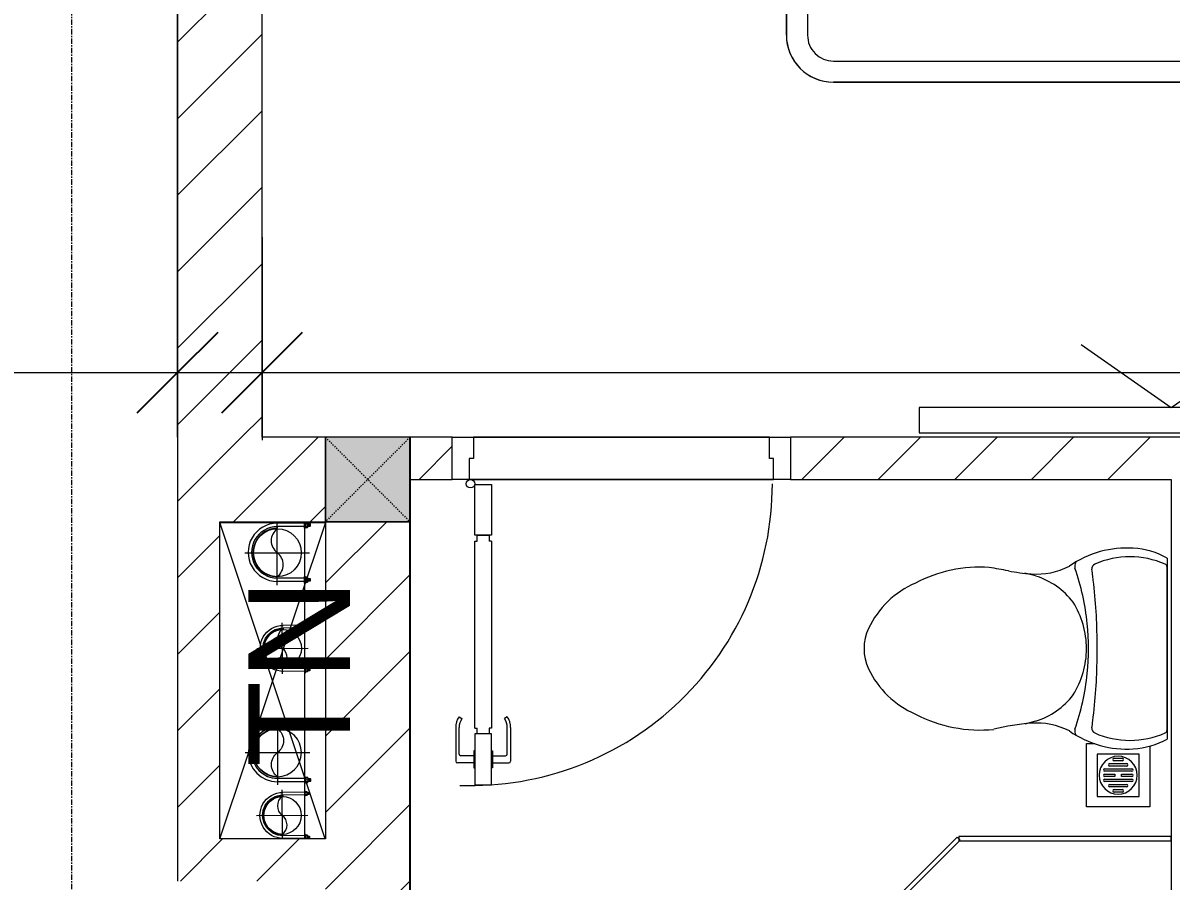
# Model space of a CAD drawing. Header units: millimetres. Extents: x 962 to 239635, y -15958 to 82755.
# Drawn here: x 179888 to 182603, y 57687 to 59717 of the extents above; entities that cross this region are included whole.
import ezdxf

# ---------------------------------------------------------------- set-up
doc = ezdxf.new("R2010")
doc.units = ezdxf.units.MM
for name, pattern in [('Dash', [6, 3, -3]), ('Grid Line', [22.225, 12.7, -3.175, 3.175, -3.175]), ('IMPORT-CENTER _2_', [40.64, 25.4, -5.08, 5.08, -5.08])]:
    doc.linetypes.add(name, pattern=pattern)
for name, color, linetype, lineweight in [('0-1', 7, 'Continuous', 5), ('0-2', 250, 'Continuous', 9), ('A-ANNO-DIMS', 211, 'Continuous', 9), ('A-ANNO-DIMS-160', 211, 'Continuous', 9), ('A-DETL-GENF-1', 9, 'Continuous', 9), ('A-DOOR-1', 254, 'Continuous', 9), ('A-DOOR-2', 9, 'Continuous', 9), ('A-FLOR', 192, 'Continuous', 9), ('A-FLOR-1', 250, 'Continuous', 9), ('A-FLOR-2', 9, 'Continuous', 9), ('A-GLAZ-CURT-1', 254, 'Continuous', 9), ('A-GLAZ-CURT-2', 9, 'Continuous', 9), ('A-WALL', 113, 'Continuous', 9), ('A-WALL-1', 253, 'Continuous', 18), ('A-WALL-2', 9, 'Continuous', 9), ('A-WALL-3', 113, 'Continuous', 18), ('A-WALL-PATT-1', 10, 'Continuous', 9), ('A-WALL-PATT-2', 111, 'Continuous', 9), ('G-ANNO-TEXT-1', 7, 'Continuous', 9), ('G-IMPT', 8, 'Continuous', 9), ('G-IMPT-2', 8, 'IMPORT-CENTER _2_', 9), ('I-FURN-1', 254, 'Continuous', 9), ('M-EQPM', 50, 'Continuous', 9), ('M-EQPM-1', 254, 'Continuous', 9), ('P-SANR-FIXT-1', 254, 'Continuous', 9), ('S-COLS', 52, 'Continuous', 9), ('S-COLS-1', 52, 'Continuous', 5), ('S-COLS-5', 52, 'Dash', 9), ('S-COLS-6', 52, 'Continuous', 18), ('S-COLS-HDLN', 52, 'Dash', 9), ('S-GRID-1', 1, 'Grid Line', 9)]:
    doc.layers.add(name, color=color, linetype=linetype, lineweight=lineweight)
doc.styles.add('Arial_10', font='arial_0.ttf', dxfattribs={"height": 240})
doc.styles.add('UTM Avo', font='UTM Avo.ttf', dxfattribs={"width": 0.9, "height": 400})
doc.dimstyles.new('1_Dim_chi_tiet_2_5', dxfattribs={"dimscale": 304.8, "dimtxt": 399.720379, "dimasz": 0.629921, "dimexe": 0.524934, "dimexo": 0.0625, "dimgap": 0.052493, "dimtad": 1, "dimdec": 0, "dimrnd": 5, "dimzin": 0, "dimdsep": 46, "dimtxsty": 'UTM Avo', "dimblk1": 'OBLIQUE', "dimblk2": 'OBLIQUE', "dimsah": 1, "dimcen": 0.09, "dimdle": 0.524934, "dimazin": 0, "dimtfac": 1, "dimtdec": 4, "dimtix": 1, "dimtmove": 0, "dimatfit": 3, "dimfxl": 1.049869, "dimfxlon": 1, "dimtvp": 1, "dimtolj": 1, "dimtzin": 0, "dimarcsym": 2})
doc.dimstyles.new('1_Dim_chi_tiet_2_5_1', dxfattribs={"dimscale": 304.8, "dimtxt": 399.720379, "dimasz": 0.629921, "dimexe": 0.524934, "dimexo": 0.0625, "dimgap": 0.052493, "dimtad": 1, "dimdec": 0, "dimrnd": 5, "dimzin": 0, "dimdsep": 46, "dimtxsty": 'UTM Avo', "dimblk1": 'OBLIQUE', "dimblk2": 'OBLIQUE', "dimsah": 1, "dimcen": 0.09, "dimdle": 0.524934, "dimazin": 0, "dimtfac": 1, "dimtdec": 4, "dimtix": 1, "dimtmove": 0, "dimatfit": 3, "dimfxl": 1.049869, "dimfxlon": 1, "dimtvp": 1, "dimtolj": 1, "dimtzin": 0, "dimarcsym": 2})
pattern_1 = [(45, (61750.9, 0), (-90.50967, 90.50967), [])]

# ---------------------------------------------------------------- blocks, each defined once
blk = doc.blocks.new('NCV_TKTC_KET CAU_rvt-1-TKCS_MB TẦNG 2')
at = {"layer": 'A-FLOR-1'}
blk.add_line((118602.5, 58534.9), (118852.5, 58534.9), dxfattribs=at)
blk = doc.blocks.new('DOOR_CW_01 CANH MO-PANEL KINH - DIG_02-800x2200-CỬA NHÔM KÍNH-401063-TKCS_MB TẦNG 2')
at = {"layer": 'A-DETL-GENF-1'}
for p, q in [((-347, -182), (-347, -62)), ((-347, -62), (-307, -62)), ((-307, -62), (-307, -182)), ((-307, -182), (-347, -182)), ((-341, -196), (-341, -182)), ((-341, -182), (-313, -182)), ((-313, -182), (-313, -196)), ((-347, -196), (-341, -196)), ((-347, -638), (-347, -196)), ((-307, -196), (-313, -196)), ((-307, -196), (-307, -638)), ((-383.9, -611.2), (-377.3, -615.8)), ((-270.1, -611.2), (-276.7, -615.8)), ((-392, -637), (-392, -716.5)), ((-384, -699.5), (-384, -637)), ((-347, -638), (-341, -638)), ((-341, -652), (-341, -638)), ((-307, -638), (-313, -638)), ((-313, -638), (-313, -652)), ((-270, -699.5), (-270, -637)), ((-262, -637), (-262, -716.5)), ((-307, -652), (-347, -652)), ((-347, -652), (-347, -772)), ((-313, -652), (-341, -652)), ((-307, -772), (-307, -652)), ((-349, -703.5), (-380, -703.5)), ((-349, -692.2), (-349, -731.8)), ((-347, -692.2), (-349, -692.2)), ((-347, -692.2), (-347, -731.8)), ((-307, -692.2), (-307, -731.8)), ((-307, -692.2), (-305, -692.2)), ((-305, -692.2), (-305, -731.8)), ((-305, -703.5), (-274, -703.5)), ((-349, -720.5), (-388, -720.5)), ((-349, -731.8), (-347, -731.8)), ((-305, -731.8), (-307, -731.8)), ((-305, -720.5), (-266, -720.5)), ((-347, -772), (-307, -772))]:
    blk.add_line(p, q, dxfattribs=at)
blk.add_circle((-357, -60), 10, dxfattribs=at)
for centre, radius, start, end in [((-357, -60), 714, 268, 0), ((-347, -637), 45, 145, 180), ((-347, -637), 37, 145, 180), ((-307, -637), 37, 0, 35), ((-307, -637), 45, 360, 35), ((-380, -699.5), 4, 180, 270), ((-274, -699.5), 4, 270, 0), ((-388, -716.5), 4, 180, 270), ((-266, -716.5), 4, 270, 0)]:
    blk.add_arc(centre, radius, start, end, dxfattribs=at)
at = {"layer": 'A-DOOR-2'}
for p, q in [((-400, -50), (-400, 50)), ((-400, 50), (-350, 50)), ((-350, 50), (-350, 0)), ((350, 0), (350, 50)), ((350, 50), (400, 50)), ((400, 50), (400, -50)), ((-360, 0), (-360, -50)), ((-350, 0), (-360, 0)), ((360, 0), (350, 0)), ((360, -50), (360, 0)), ((-360, -50), (-400, -50)), ((-357, -50), (-332, -50)), ((400, -50), (360, -50))]:
    blk.add_line(p, q, dxfattribs=at)
blk = doc.blocks.new('TOILET - TOILET-400871-TKCS_MB TẦNG 2')
at = {"layer": 'P-SANR-FIXT-1'}
for p, q in [((-171.7, 330.3), (-178.6, 355.5)), ((171.7, 330.3), (178.6, 355.5)), ((214.2, 19), (-214.2, 19)), ((194, 19.9), (-194, 19.9))]:
    blk.add_line(p, q, dxfattribs=at)
for centre, radius, start, end in [((0, 624.4), 111.7, 64.7718, 115.2282), ((45.1, 528.6), 217.6, 115.2282, 156.7784), ((-45.1, 528.6), 217.6, 23.2216, 64.7718), ((137.1, 461.2), 329.8, 152.3122, 185.6513), ((-137.1, 461.2), 329.8, 356.3165, 27.6878), ((-1948.3, 805.1), 2171.2, 349.1051, 350.319), ((-719.2, 297.5), 544.3, 4.5441, 13.9464), ((719.2, 297.5), 544.3, 169.7121, 175.4559), ((-343.5, 327.4), 167.3, 332.62, 4.5441), ((-0.4, 384), 179.5, 197.4036, 232.5964), ((0.4, 384), 179.5, 307.4036, 342.5964), ((343.5, 327.4), 167.3, 175.4559, 207.38), ((-4, 115.7), 233.6, 144.7853, 164.7039), ((4, 115.7), 233.6, 15.2961, 35.2147), ((-195, 224.1), 13.8, 71.0073, 129.3276), ((0.6, 792.1), 586.9, 251.0073, 264.1678), ((0, 416), 206.1, 237.9268, 270), ((0, 416), 206.1, 270, 302.0732), ((-0.6, 792.1), 586.9, 275.8322, 288.9927), ((195, 224.1), 13.8, 50.6724, 108.9927), ((-9.8, 107.2), 207.3, 156.2862, 203.7138), ((-189.1, 185.5), 11.7, 82.4212, 154.5895), ((178.9, 2951.3), 2778.4, 262.4212, 262.7649), ((-14.3, 1400.4), 1215.6, 262.593, 269.6026), ((0, 786.7), 581.5, 264.1678, 275.8322), ((14.3, 1400.4), 1215.6, 270.3974, 277.407), ((-178.9, 2951.3), 2778.4, 277.2351, 277.5788), ((189.1, 185.5), 11.7, 25.4105, 97.5788), ((9.8, 107.2), 207.3, 336.2862, 23.7138), ((1.9, 114.1), 239.7, 164.7039, 183.5487), ((0, 3462.8), 3278, 269.6026, 270.3974), ((-1.9, 114.1), 239.7, 356.4513, 15.2961), ((-46.1, 111.1), 191.6, 183.5487, 208.7191), ((46.1, 111.1), 191.6, 331.2809, 356.4513), ((-193.7, 26.4), 6.48, 203.7138, 267.6832), ((193.7, 26.4), 6.48, 272.3168, 336.2862)]:
    blk.add_arc(centre, radius, start, end, dxfattribs=at)
blk = doc.blocks.new('THU NUOC - THU NUOC-V72-TKCS_MB TẦNG 2')
at = {"layer": 'M-EQPM-1'}
for p, q in [((-66.3, -70.6), (-66.3, 79.4)), ((-66.3, 79.4), (-46.6, 79.4)), ((58.7, 54.4), (-41.3, 54.4)), ((-41.3, 54.4), (-41.3, -45.6)), ((58.7, -45.6), (58.7, 54.4)), ((83.7, 73.4), (83.7, -70.6)), ((-11, 32.1), (28.5, 32.1)), ((-1.1, 44.5), (18.5, 44.5)), ((18.5, 38.5), (-1.1, 38.5)), ((-23.3, 19.6), (40.9, 19.6)), ((40.9, 13.6), (-23.3, 13.6)), ((-23.3, 7.2), (0.7, 7.2)), ((0.7, 1.2), (-23.3, 1.2)), ((28.5, 26.1), (-11, 26.1)), ((0.7, 7.2), (0.7, 1.2)), ((16.7, 1.2), (16.7, 7.2)), ((16.7, 7.2), (40.9, 7.2)), ((40.9, 1.2), (16.7, 1.2)), ((-23.3, -4.8), (40.9, -4.8)), ((40.9, -10.8), (-23.3, -10.8)), ((-11, -17.3), (28.5, -17.3)), ((28.5, -23.3), (-11, -23.3)), ((-41.3, -45.6), (58.7, -45.6)), ((-1.1, -29.6), (18.5, -29.6)), ((18.5, -35.6), (-1.1, -35.6)), ((83.7, -70.6), (-66.3, -70.6))]:
    blk.add_line(p, q, dxfattribs=at)
for centre, radius, start, end in [((8.7, 4.4), 45, 0, 180), ((8.7, 4.4), 45, 360, 180), ((-11, 29.1), 3, 90, 270), ((-1.1, 41.5), 3, 90, 270), ((18.5, 41.5), 3, 270, 90), ((28.5, 29.1), 3, 270, 90), ((8.7, 4.4), 45, 180, 0), ((8.7, 4.4), 45, 180, 360), ((-23.3, 16.6), 3, 90, 270), ((-23.3, 4.2), 3, 90, 270), ((40.9, 16.6), 3, 270, 90), ((40.9, 4.2), 3, 270, 90), ((-23.3, -7.8), 3, 90, 270), ((-11, -20.3), 3, 90, 270), ((28.5, -20.3), 3, 270, 90), ((40.9, -7.8), 3, 270, 90), ((-1.1, -32.6), 3, 90, 270), ((18.5, -32.6), 3, 270, 90)]:
    blk.add_arc(centre, radius, start, end, dxfattribs=at)
blk = doc.blocks.new('System Panel - Glazed-901212-TKCS_MB TẦNG 2')
at = {"layer": 'A-GLAZ-CURT-2'}
for p, q in [((251.1, 5), (-251.1, 5)), ((-251.1, 5), (-251.1, -5)), ((251.1, -5), (251.1, 5)), ((-251.1, -5), (251.1, -5))]:
    blk.add_line(p, q, dxfattribs=at)
blk = doc.blocks.new('System Panel - Glazed-901211-TKCS_MB TẦNG 2')
at = {"layer": 'A-GLAZ-CURT-2'}
for p, q in [((316.6, 5), (-316.6, 5)), ((-316.6, 5), (-316.6, -5)), ((316.6, -5), (316.6, 5)), ((-316.6, -5), (316.6, -5))]:
    blk.add_line(p, q, dxfattribs=at)
blk = doc.blocks.new('GIUONG NGU-2TAB-1600x2000 - GIUONG NGU-2TAB-1600x2000-901192-TKCS_MB TẦNG 2')
at = {"layer": 'I-FURN-1'}
for p, q in [((569.6, 2050), (1997.1, 2050)), ((1997.1, 2050), (569.6, 2050)), ((1997.1, 2000), (569.6, 2000)), ((458.5, 50), (458.5, 1938.9)), ((458.5, 1938.9), (458.5, 50)), ((508.5, 1938.9), (508.5, 100)), ((2058.2, 100), (2058.2, 1938.9)), ((2108.2, 1938.9), (2108.2, 50)), ((2108.2, 50), (2108.2, 1938.9)), ((8.5, 50), (8.5, 450.3)), ((8.5, 450.3), (458.5, 450.3)), ((8.5, 450.3), (458.5, 450.3)), ((8.5, 50), (8.5, 450.3)), ((458.5, 450.3), (458.5, 50)), ((458.5, 450.3), (458.5, 50)), ((2108.2, 50), (2108.2, 450.3)), ((2108.2, 450.3), (2558.2, 450.3)), ((2108.2, 450.3), (2108.2, 50)), ((2558.2, 450.3), (2108.2, 450.3)), ((2558.2, 450.3), (2558.2, 50)), ((2558.2, 50), (2558.2, 450.3)), ((233.5, 86.8), (233.5, 413.5)), ((2333.2, 86.8), (2333.2, 413.5)), ((120.2, 250.2), (346.8, 250.2)), ((2446.5, 250.2), (2219.8, 250.2)), ((508.5, 100), (2058.2, 100)), ((458.5, 50), (8.5, 50)), ((8.5, 0), (8.5, 50)), ((8.5, 50), (458.5, 50)), ((458.5, 50), (8.5, 50)), ((2108.2, 50), (458.5, 50)), ((458.5, 50), (458.5, 0)), ((458.5, 0), (458.5, 50)), ((458.5, 50), (2108.2, 50)), ((458.5, 50), (2108.2, 50)), ((2558.2, 50), (2108.2, 50)), ((2108.2, 50), (2558.2, 50)), ((2108.2, 0), (2108.2, 50)), ((2108.2, 50), (2108.2, 0)), ((2108.2, 50), (2558.2, 50)), ((2558.2, 50), (2558.2, 0)), ((458.5, 0), (8.5, 0)), ((2108.2, 0), (458.5, 0)), ((458.5, 0), (2108.2, 0)), ((2558.2, 0), (2108.2, 0))]:
    blk.add_line(p, q, dxfattribs=at)
for centre in [(233.5, 250.2), (2333.2, 250.2)]:
    blk.add_circle(centre, 150.7, dxfattribs=at)
for centre, radius, start, end in [((569.6, 1938.9), 111.1, 90, 180), ((569.6, 1938.9), 111.1, 90, 180), ((1997.1, 1938.9), 111.1, 0, 90), ((1997.1, 1938.9), 111.1, 360, 90), ((569.6, 1938.9), 61.1, 90, 180), ((1997.1, 1938.9), 61.1, 360, 90)]:
    blk.add_arc(centre, radius, start, end, dxfattribs=at)
blk = doc.blocks.new('KE TIVI-2 - KE TIVI-2-885819-TKCS_MB TẦNG 2')
at = {"layer": 'I-FURN-1'}
for p, q in [((-595.6, 0), (-595.6, -60)), ((595.6, 0), (-595.6, 0)), ((595.6, -60), (595.6, 0)), ((-595.6, -60), (595.6, -60)), ((0, -60), (-245.7, -232.1)), ((213, -209.1), (0, -60))]:
    blk.add_line(p, q, dxfattribs=at)
blk = doc.blocks.new('NCV_TKTC_TANG 2_rvt-1-TKCS_MB TẦNG 2')
at = {"layer": 'A-WALL-PATT-1'}
h = blk.add_hatch(dxfattribs=at)
h.set_pattern_fill('FP_1', color=256, style=0, pattern_type=2)
h.set_pattern_definition([(45, (0, 0), (-90.50967, 90.50967), [])])
h.paths.add_polyline_path([(119052.6, 58636.9), (119152.6, 58636.9), (119152.6, 58736.9), (119052.6, 58736.9)])
h.paths.add_polyline_path([(119952.6, 58636.9), (120852.6, 58636.9), (120852.6, 58736.9), (119952.6, 58736.9)])
at = {"layer": 'A-FLOR-2'}
for p, q in [((119902.6, 58737), (119202.6, 58737)), ((119202.6, 58736.9), (119902.6, 58736.9)), ((119052.6, 58636.9), (119052.6, 56736.9)), ((119192.6, 58637), (119912.6, 58637))]:
    blk.add_line(p, q, dxfattribs=at)
at = {"layer": 'A-WALL-1'}
for p, q in [((119152.6, 58736.9), (119052.6, 58736.9)), ((119052.6, 58736.9), (119052.6, 58636.9)), ((119152.6, 58636.9), (119152.6, 58736.9)), ((120852.6, 58736.9), (119952.6, 58736.9)), ((119952.6, 58736.9), (119952.6, 58636.9)), ((122752.6, 58736.9), (120852.6, 58736.9)), ((119052.6, 58636.9), (119152.6, 58636.9)), ((119952.6, 58636.9), (120852.6, 58636.9)), ((120852.6, 58636.9), (120852.6, 56836.9))]:
    blk.add_line(p, q, dxfattribs=at)
at = {"layer": 'A-WALL-2'}
for p, q in [((119202.6, 58736.9), (119902.6, 58736.9)), ((119912.6, 58636.9), (119192.6, 58636.9))]:
    blk.add_line(p, q, dxfattribs=at)
at = {"layer": 'A-DOOR-1'}
blk.add_blockref('DOOR_CW_01 CANH MO-PANEL KINH - DIG_02-800x2200-CỬA NHÔM KÍNH-401063-TKCS_MB TẦNG 2', (119552.6, 58686.9), dxfattribs=at)
at = {"layer": 'A-GLAZ-CURT-1', "rotation": 44.99999999999893}
blk.add_blockref('System Panel - Glazed-901211-TKCS_MB TẦNG 2', (120126.4, 57563.5), dxfattribs=at)
at = {"layer": 'A-GLAZ-CURT-1'}
blk.add_blockref('System Panel - Glazed-901212-TKCS_MB TẦNG 2', (120601.4, 57787.3), dxfattribs=at)
at = {"layer": 'I-FURN-1', "rotation": 180}
for name, p in [('GIUONG NGU-2TAB-1600x2000 - GIUONG NGU-2TAB-1600x2000-901192-TKCS_MB TẦNG 2', (122051, 61626.9)), ('KE TIVI-2 - KE TIVI-2-885819-TKCS_MB TẦNG 2', (120852.6, 58746.9))]:
    blk.add_blockref(name, p, dxfattribs=at)
at = {"layer": 'M-EQPM-1'}
blk.add_blockref('THU NUOC - THU NUOC-V72-TKCS_MB TẦNG 2', (120718.8, 57932.9), dxfattribs=at)
at = {"layer": 'P-SANR-FIXT-1', "rotation": 90.0000000000012}
blk.add_blockref('TOILET - TOILET-400871-TKCS_MB TẦNG 2', (120862.5, 58236.9), dxfattribs=at)
blk = doc.blocks.new('TKTC_XREF_251221_MB TANG 2-7 - TKTC_XREF_260130_MB TANG 2-5_dwg_$cc-4746802-TKCS_MB TẦNG 2')
at = {"layer": 'G-IMPT-2'}
for p, q in [((0, -0.673), (0, 0.673)), ((-0.673, 0), (0.673, 0))]:
    blk.add_line(p, q, dxfattribs=at)
at = {"layer": 'M-EQPM'}
blk.add_circle((0, 0), 0.5, dxfattribs=at)
for centre, radius, start, end in [((0, 0), 0.5, 90, 270), ((0.188, 0.25), 0.313, 126.8699, 233.1301), ((-0.188, -0.25), 0.313, 306.8699, 53.1301)]:
    blk.add_arc(centre, radius, start, end, dxfattribs=at)
blk = doc.blocks.new('TKTC_XREF_251221_MB TANG 2-7 - TKTC_XREF_260130_MB TANG 2-5_dwg_CUM U_DN100-4746799-TKCS_MB TẦNG 2')
at = {"layer": 'G-IMPT'}
blk.add_hatch(color=256, dxfattribs=at).paths.add_polyline_path([(0, 61), (15.8, 58.9), (30.5, 52.8), (43.1, 43.1), (52.8, 30.5), (58.9, 15.8), (61, 0), (58.9, -15.8), (52.8, -30.5), (43.1, -43.1), (30.5, -52.8), (15.8, -58.9), (0, -61), (0, -57), (14.8, -55.1), (28.5, -49.4), (40.3, -40.3), (49.4, -28.5), (55.1, -14.8), (57, 0), (55.1, 14.8), (49.4, 28.5), (40.3, 40.3), (28.5, 49.4), (14.8, 55.1), (0, 57)])
for p, q in [((-72.7, 69.3), (-72.7, 60.7)), ((-65, 69), (0, 69)), ((-79.1, 66.6), (-79.1, 63.4)), ((-76.6, 66.6), (-76.6, 63.4)), ((-74.6, 66.6), (-74.6, 63.4)), ((-66.9, 67.9), (-71.7, 67.9)), ((-66.9, 62.1), (-71.7, 62.1)), ((-79.1, -63.4), (-79.1, -66.6)), ((-76.6, -63.4), (-76.6, -66.6)), ((-74.6, -63.4), (-74.6, -66.6)), ((-72.7, -60.7), (-72.7, -69.3)), ((-66.9, -62.1), (-71.7, -62.1)), ((-66.9, -67.9), (-71.7, -67.9)), ((-65, -69), (0, -69))]:
    blk.add_line(p, q, dxfattribs=at)
at = {"layer": 'G-IMPT', "flags": 128}
for points in [[(-71.7, 59.2), (-66.9, 59.2), (-66.9, 70.8), (-71.7, 70.8)], [(-66.9, 70.8), (-66.9, 72.7), (-65, 72.7), (-65, 57.3), (-66.9, 57.3), (-66.9, 59.2)], [(-72.7, 67.6), (-78.1, 67.6), (-78.1, 62.4), (-72.7, 62.4)], [(-65, 61), (0, 61), (0, 57)], [(-72.7, -62.4), (-78.1, -62.4), (-78.1, -67.6), (-72.7, -67.6)], [(-71.7, -70.8), (-66.9, -70.8), (-66.9, -59.2), (-71.7, -59.2)], [(-66.9, -59.2), (-66.9, -57.3), (-65, -57.3), (-65, -72.7), (-66.9, -72.7), (-66.9, -70.8)], [(-65, -61), (0, -61), (0, -57)]]:
    blk.add_lwpolyline(points, dxfattribs=at)
at = {"layer": 'G-IMPT'}
for centre, radius, start, end in [((-71.1, 69.3), 1.56, 112.6199, 247.3801), ((0, 0), 69, 270, 90), ((-78.1, 66.6), 0.96, 90, 180), ((-78.1, 63.4), 0.96, 180, 270), ((-67.9, 65), 4.8, 143.1301, 216.8699), ((-71.1, 60.7), 1.56, 112.6199, 247.3801), ((0, 0), 61, 270, 90), ((0, 0), 57, 270, 90), ((-78.1, -63.4), 0.96, 90, 180), ((-78.1, -66.6), 0.96, 180, 270), ((-71.1, -60.7), 1.56, 112.6199, 247.3801), ((-67.9, -65), 4.8, 143.1301, 216.8699), ((-71.1, -69.3), 1.56, 112.6199, 247.3801)]:
    blk.add_arc(centre, radius, start, end, dxfattribs=at)
blk = doc.blocks.new('TKTC_XREF_251221_MB TANG 2-7 - TKTC_XREF_260130_MB TANG 2-5_dwg_$cc-V144-TKCS_MB TẦNG 2')
at = {"layer": 'G-IMPT-2'}
for p, q in [((0, -0.673), (0, 0.644)), ((-0.673, 0), (0.673, 0))]:
    blk.add_line(p, q, dxfattribs=at)
at = {"layer": 'M-EQPM'}
blk.add_circle((0, 0), 0.5, dxfattribs=at)
for centre, radius, start, end in [((0, 0), 0.5, 90, 270), ((0.188, 0.25), 0.313, 126.8699, 233.1301), ((-0.188, -0.25), 0.313, 306.8699, 53.1301)]:
    blk.add_arc(centre, radius, start, end, dxfattribs=at)
blk = doc.blocks.new('TKTC_XREF_251221_MB TANG 2-7 - TKTC_XREF_260130_MB TANG 2-5_dwg_CUM U_DN100-V145-TKCS_MB TẦNG 2')
at = {"layer": 'G-IMPT'}
blk.add_hatch(color=256, dxfattribs=at).paths.add_polyline_path([(0, 61), (0, 57), (14.8, 55.1), (28.5, 49.4), (40.3, 40.3), (49.4, 28.5), (55.1, 14.8), (57, 0), (55.1, -14.8), (49.4, -28.5), (40.3, -40.3), (28.5, -49.4), (14.8, -55.1), (0, -57), (0, -61), (15.8, -58.9), (30.5, -52.8), (43.1, -43.1), (52.8, -30.5), (58.9, -15.8), (61, 0), (58.9, 15.8), (52.8, 30.5), (43.1, 43.1), (30.5, 52.8), (15.8, 58.9)])
for p, q in [((-79.1, 66.6), (-79.1, 63.4)), ((-76.6, 66.6), (-76.6, 63.4)), ((-74.6, 66.6), (-74.6, 63.4)), ((-72.7, 69.3), (-72.7, 60.7)), ((-66.9, 67.9), (-71.7, 67.9)), ((-66.9, 62.1), (-71.7, 62.1)), ((-65, 69), (0, 69)), ((-79.1, -63.4), (-79.1, -66.6)), ((-76.6, -63.4), (-76.6, -66.6)), ((-74.6, -63.4), (-74.6, -66.6)), ((-72.7, -60.7), (-72.7, -69.3)), ((-66.9, -62.1), (-71.7, -62.1)), ((-66.9, -67.9), (-71.7, -67.9)), ((-66.9, -72.6), (-66.9, -70.8)), ((-65, -69), (0, -69))]:
    blk.add_line(p, q, dxfattribs=at)
at = {"layer": 'G-IMPT', "flags": 128}
for points in [[(-72.7, 67.6), (-78.1, 67.6), (-78.1, 62.4), (-72.7, 62.4)], [(-71.7, 59.2), (-66.9, 59.2), (-66.9, 70.8), (-71.7, 70.8)], [(-66.9, 70.8), (-66.9, 72.7), (-65, 72.7), (-65, 57.3), (-66.9, 57.3), (-66.9, 59.2)], [(-65, 61), (0, 61), (0, 57)], [(-72.7, -62.4), (-78.1, -62.4), (-78.1, -67.6), (-72.7, -67.6)], [(-71.7, -70.8), (-66.9, -70.8), (-66.9, -59.2), (-71.7, -59.2)], [(-66.9, -59.2), (-66.9, -57.3), (-65, -57.3), (-65, -72.6)], [(-65, -61), (0, -61), (0, -57)]]:
    blk.add_lwpolyline(points, dxfattribs=at)
at = {"layer": 'G-IMPT'}
for centre, radius, start, end in [((-78.1, 66.6), 0.96, 90, 180), ((-78.1, 63.4), 0.96, 180, 270), ((-71.1, 69.3), 1.56, 112.6199, 247.3801), ((-67.9, 65), 4.8, 143.1301, 216.8699), ((-71.1, 60.7), 1.56, 112.6199, 247.3801), ((0, 0), 69, 270, 90), ((0, 0), 61, 270, 90), ((0, 0), 57, 270, 90), ((-78.1, -63.4), 0.96, 90, 180), ((-78.1, -66.6), 0.96, 180, 270), ((-71.1, -60.7), 1.56, 112.6199, 247.3801), ((-67.9, -65), 4.8, 143.1301, 216.8699), ((-71.1, -69.3), 1.56, 112.6199, 247.3801)]:
    blk.add_arc(centre, radius, start, end, dxfattribs=at)
blk = doc.blocks.new('TKTC_XREF_251221_MB TANG 2-7 - TKTC_XREF_260130_MB TANG 2-5_dwg_CUM U_DN100-4746796-TKCS_MB TẦNG 2')
at = {"layer": 'G-IMPT'}
blk.add_hatch(color=256, dxfattribs=at).paths.add_polyline_path([(0, 61), (0, 57), (14.8, 55.1), (28.5, 49.4), (40.3, 40.3), (49.4, 28.5), (55.1, 14.8), (57, 0), (55.1, -14.8), (49.4, -28.5), (40.3, -40.3), (28.5, -49.4), (14.8, -55.1), (0, -57), (0, -61), (15.8, -58.9), (30.5, -52.8), (43.1, -43.1), (52.8, -30.5), (58.9, -15.8), (61, 0), (58.9, 15.8), (52.8, 30.5), (43.1, 43.1), (30.5, 52.8), (15.8, 58.9)])
for p, q in [((-79.1, 66.6), (-79.1, 63.4)), ((-76.6, 66.6), (-76.6, 63.4)), ((-74.6, 66.6), (-74.6, 63.4)), ((-72.7, 69.3), (-72.7, 60.7)), ((-66.9, 67.9), (-71.7, 67.9)), ((-66.9, 62.1), (-71.7, 62.1)), ((-65, 69), (0, 69)), ((-79.1, -63.4), (-79.1, -66.6)), ((-76.6, -63.4), (-76.6, -66.6)), ((-74.6, -63.4), (-74.6, -66.6)), ((-72.7, -60.7), (-72.7, -69.3)), ((-66.9, -62.1), (-71.7, -62.1)), ((-66.9, -67.9), (-71.7, -67.9)), ((-65, -69), (0, -69))]:
    blk.add_line(p, q, dxfattribs=at)
at = {"layer": 'G-IMPT', "flags": 128}
for points in [[(-72.7, 67.6), (-78.1, 67.6), (-78.1, 62.4), (-72.7, 62.4)], [(-71.7, 59.2), (-66.9, 59.2), (-66.9, 70.8), (-71.7, 70.8)], [(-66.9, 70.8), (-66.9, 72.7), (-65, 72.7), (-65, 57.3), (-66.9, 57.3), (-66.9, 59.2)], [(-65, 61), (0, 61), (0, 57)], [(-72.7, -62.4), (-78.1, -62.4), (-78.1, -67.6), (-72.7, -67.6)], [(-71.7, -70.8), (-66.9, -70.8), (-66.9, -59.2), (-71.7, -59.2)], [(-66.9, -59.2), (-66.9, -57.3), (-65, -57.3), (-65, -72.7), (-66.9, -72.7), (-66.9, -70.8)], [(-65, -61), (0, -61), (0, -57)]]:
    blk.add_lwpolyline(points, dxfattribs=at)
at = {"layer": 'G-IMPT'}
for centre, radius, start, end in [((-78.1, 66.6), 0.96, 90, 180), ((-78.1, 63.4), 0.96, 180, 270), ((-71.1, 69.3), 1.56, 112.6199, 247.3801), ((-67.9, 65), 4.8, 143.1301, 216.8699), ((-71.1, 60.7), 1.56, 112.6199, 247.3801), ((0, 0), 69, 270, 90), ((0, 0), 61, 270, 90), ((0, 0), 57, 270, 90), ((-78.1, -63.4), 0.96, 90, 180), ((-78.1, -66.6), 0.96, 180, 270), ((-71.1, -60.7), 1.56, 112.6199, 247.3801), ((-67.9, -65), 4.8, 143.1301, 216.8699), ((-71.1, -69.3), 1.56, 112.6199, 247.3801)]:
    blk.add_arc(centre, radius, start, end, dxfattribs=at)
blk = doc.blocks.new('TKTC_XREF_251221_MB TANG 2-7 - TKTC_XREF_260130_MB TANG 2-5_dwg_$cc-4746806-TKCS_MB TẦNG 2')
at = {"layer": 'G-IMPT-2'}
for p, q in [((0, -0.673), (0, 0.673)), ((-0.673, 0), (0.673, 0))]:
    blk.add_line(p, q, dxfattribs=at)
at = {"layer": 'M-EQPM'}
blk.add_circle((0, 0), 0.5, dxfattribs=at)
for centre, radius, start, end in [((0, 0), 0.5, 90, 270), ((0.188, 0.25), 0.313, 126.8699, 233.1301), ((-0.188, -0.25), 0.313, 306.8699, 53.1301)]:
    blk.add_arc(centre, radius, start, end, dxfattribs=at)
blk = doc.blocks.new('TKTC_XREF_251221_MB TANG 2-7 - TKTC_XREF_260130_MB TANG 2-5_dwg_$cc-V141-TKCS_MB TẦNG 2')
at = {"layer": 'G-IMPT-2'}
for p, q in [((0, -0.616), (0, 0.673)), ((-0.673, 0), (0.673, 0))]:
    blk.add_line(p, q, dxfattribs=at)
at = {"layer": 'M-EQPM'}
blk.add_circle((0, 0), 0.5, dxfattribs=at)
for centre, radius, start, end in [((0, 0), 0.5, 90, 270), ((0.188, 0.25), 0.313, 126.8699, 233.1301), ((-0.188, -0.25), 0.313, 306.8699, 53.1301)]:
    blk.add_arc(centre, radius, start, end, dxfattribs=at)
blk = doc.blocks.new('TKTC_XREF_251221_MB TANG 2-7 - TKTC_XREF_260130_MB TANG 2-5_dwg_CUM U_DN100-V142-TKCS_MB TẦNG 2')
at = {"layer": 'G-IMPT'}
blk.add_hatch(color=256, dxfattribs=at).paths.add_polyline_path([(0, -61), (0, -57), (14.8, -55.1), (28.5, -49.4), (40.3, -40.3), (49.4, -28.5), (55.1, -14.8), (57, 0), (55.1, 14.8), (49.4, 28.5), (40.3, 40.3), (28.5, 49.4), (14.8, 55.1), (0, 57), (0, 61), (15.8, 58.9), (30.5, 52.8), (43.1, 43.1), (52.8, 30.5), (58.9, 15.8), (61, 0), (58.9, -15.8), (52.8, -30.5), (43.1, -43.1), (30.5, -52.8), (15.8, -58.9)])
for p, q in [((-72.7, 69.3), (-72.7, 60.7)), ((-65, 69), (0, 69)), ((-79.1, 66.6), (-79.1, 63.4)), ((-76.6, 66.6), (-76.6, 63.4)), ((-74.6, 66.6), (-74.6, 63.4)), ((-66.9, 67.9), (-71.7, 67.9)), ((-66.9, 62.1), (-71.7, 62.1)), ((-79.1, -63.4), (-79.1, -66.6)), ((-76.6, -63.4), (-76.6, -66.6)), ((-74.6, -63.4), (-74.6, -66.6)), ((-72.7, -60.7), (-72.7, -69.3)), ((-66.9, -62.1), (-71.7, -62.1)), ((-66.9, -67.9), (-71.7, -67.9)), ((-65, -69), (0, -69))]:
    blk.add_line(p, q, dxfattribs=at)
at = {"layer": 'G-IMPT', "flags": 128}
for points in [[(-71.7, 59.2), (-66.9, 59.2), (-66.9, 70.8), (-71.7, 70.8)], [(-66.9, 70.8), (-66.9, 72.7), (-65, 72.7), (-65, 57.3), (-66.9, 57.3), (-66.9, 59.2)], [(-72.7, 67.6), (-78.1, 67.6), (-78.1, 62.4), (-72.7, 62.4)], [(-65, 61), (0, 61), (0, 57)], [(-72.7, -62.4), (-78.1, -62.4), (-78.1, -67.6), (-72.7, -67.6)], [(-66.9, -70.6), (-66.9, -59.2), (-71.7, -59.2)], [(-66.9, -59.2), (-66.9, -57.3), (-65, -57.3), (-65, -70.6)], [(-65, -61), (0, -61), (0, -57)]]:
    blk.add_lwpolyline(points, dxfattribs=at)
at = {"layer": 'G-IMPT'}
for centre, radius, start, end in [((-71.1, 69.3), 1.56, 112.6199, 247.3801), ((0, 0), 69, 270, 90), ((-78.1, 66.6), 0.96, 90, 180), ((-78.1, 63.4), 0.96, 180, 270), ((-67.9, 65), 4.8, 143.1301, 216.8699), ((-71.1, 60.7), 1.56, 112.6199, 247.3801), ((0, 0), 61, 270, 90), ((0, 0), 57, 270, 90), ((-78.1, -63.4), 0.96, 90, 180), ((-78.1, -66.6), 0.96, 180, 270), ((-71.1, -60.7), 1.56, 112.6199, 247.3801), ((-67.9, -65), 4.8, 143.1301, 216.8699), ((-71.1, -69.3), 1.56, 112.6199, 242.9192)]:
    blk.add_arc(centre, radius, start, end, dxfattribs=at)
blk = doc.blocks.new('TKTC_XREF_251221_MB TANG 2-7 - TKTC_XREF_251221_MB TANG 2-7-2039446-TKCS_MB TẦNG 2')
at = {"layer": 'M-EQPM'}
blk.add_line((85151.2, 40550), (85151.2, 41300), dxfattribs=at)
for name, p, xscale, yscale, zscale, rotation in [('TKTC_XREF_251221_MB TANG 2-7 - TKTC_XREF_260130_MB TANG 2-5_dwg_$cc-V144-TKCS_MB TẦNG 2', (85085.9, 41226.7), 113.7150000000091, 113.7150000000091, 113.7150000000091, 359.9990086636432), ('TKTC_XREF_251221_MB TANG 2-7 - TKTC_XREF_260130_MB TANG 2-5_dwg_CUM U_DN100-V145-TKCS_MB TẦNG 2', (85085.9, 41227.6), 0.9975000000000005, 0.9975000000000005, 0.9975000000000005, 180.000991338195), ('TKTC_XREF_251221_MB TANG 2-7 - TKTC_XREF_260130_MB TANG 2-5_dwg_$cc-4746802-TKCS_MB TẦNG 2', (85098.2, 41000.5), 90.00000000005107, 90.00000000005107, 90.00000000005107, 0.3740267799372842), ('TKTC_XREF_251221_MB TANG 2-7 - TKTC_XREF_260130_MB TANG 2-5_dwg_CUM U_DN100-4746796-TKCS_MB TẦNG 2', (85086.4, 40753.8), 0.9974999999999965, 0.9974999999999965, 0.9974999999999965, 180.0009913385626), ('TKTC_XREF_251221_MB TANG 2-7 - TKTC_XREF_260130_MB TANG 2-5_dwg_$cc-V141-TKCS_MB TẦNG 2', (85097.6, 40605.4), 90.00000000005107, 90.00000000005107, 90.00000000005107, 0.3740267799372842)]:
    blk.add_blockref(name, p, dxfattribs=dict(xscale=xscale, yscale=yscale, zscale=zscale, rotation=rotation))
at = {"extrusion": (0, 0, -1)}
for name, p, xscale, yscale, zscale, rotation in [('TKTC_XREF_251221_MB TANG 2-7 - TKTC_XREF_260130_MB TANG 2-5_dwg_CUM U_DN100-4746799-TKCS_MB TẦNG 2', (-85100.1, 41000.5), 0.7894736842105242, 0.7894736842105242, -0.7894736842105242, 359.6259732184666), ('TKTC_XREF_251221_MB TANG 2-7 - TKTC_XREF_260130_MB TANG 2-5_dwg_$cc-4746806-TKCS_MB TẦNG 2', (-85086.4, 40753.8), 113.7150000000092, 113.7150000000092, -113.7150000000092, 179.9990086636432), ('TKTC_XREF_251221_MB TANG 2-7 - TKTC_XREF_260130_MB TANG 2-5_dwg_CUM U_DN100-V142-TKCS_MB TẦNG 2', (-85099.5, 40605.4), 0.7894736842105242, 0.7894736842105242, -0.7894736842105242, 359.6259732184666)]:
    blk.add_blockref(name, p, dxfattribs=dict(at, xscale=xscale, yscale=yscale, zscale=zscale, rotation=rotation))
blk = doc.blocks.new('G1_SOF - BO TRU - 200x200-3052401-TKCS_MB TẦNG 2')
at = {"layer": 'S-COLS-HDLN'}
for p, q in [((-100, -100), (100, 100)), ((100, -100), (-100, 100))]:
    blk.add_line(p, q, dxfattribs=at)
blk = doc.blocks.new('DIMBLOCK245-TKCS_MB TẦNG 2')
at = {"layer": 'A-ANNO-DIMS-160'}
for p, q in [((178203.5, 59209.8), (178203.5, 58729.8)), ((178203.5, 58889.8), (178203.5, 59209.8)), ((180253.5, 59209.8), (180253.5, 58729.8)), ((180253.5, 58889.8), (180253.5, 59209.8)), ((178043.5, 58889.8), (180413.5, 58889.8))]:
    blk.add_line(p, q, dxfattribs=at)
at = {"layer": 'A-ANNO-DIMS-160', "lineweight": 25}
for p, q in [((178203.5, 58889.8), (178299.5, 58985.8)), ((180253.5, 58889.8), (180349.5, 58985.8)), ((178203.5, 58889.8), (178107.5, 58793.8)), ((180253.5, 58889.8), (180157.5, 58793.8))]:
    blk.add_line(p, q, dxfattribs=at)
at = {"layer": 'A-ANNO-DIMS-160', "color": 0, "insert": (178680.7, 59409.4), "char_height": 400, "width": 1314.636, "attachment_point": 1, "line_spacing_factor": 1.110334, "style": 'UTM Avo'}
blk.add_mtext('2050', dxfattribs=at)
blk = doc.blocks.new('_Oblique')
at = {"color": 0, "linetype": 'ByBlock', "lineweight": -2}
blk.add_line((-0.5, -0.5), (0.5, 0.5), dxfattribs=at)
blk = doc.blocks.new('DIMBLOCK355-TKCS_MB TẦNG 2')
at = {"layer": 'A-ANNO-DIMS-160'}
for p, q in [((180453.5, 59209.8), (180453.5, 58729.8)), ((180453.5, 58889.8), (180453.5, 59209.8)), ((188803.5, 59209.8), (188803.5, 58729.8)), ((188803.5, 58889.8), (188803.5, 59209.8)), ((180293.5, 58889.8), (188963.5, 58889.8))]:
    blk.add_line(p, q, dxfattribs=at)
at = {"layer": 'A-ANNO-DIMS-160', "lineweight": 25}
for p, q in [((180453.5, 58889.8), (180549.5, 58985.8)), ((188803.5, 58889.8), (188899.5, 58985.8)), ((180453.5, 58889.8), (180357.5, 58793.8)), ((188803.5, 58889.8), (188707.5, 58793.8))]:
    blk.add_line(p, q, dxfattribs=at)
at = {"layer": 'A-ANNO-DIMS-160', "color": 0, "insert": (184080.7, 59409.4), "char_height": 400, "width": 1314.636, "attachment_point": 1, "line_spacing_factor": 1.110334, "style": 'UTM Avo'}
blk.add_mtext('8350', dxfattribs=at)

msp = doc.modelspace()

# ---------------------------------------------------------------- hatches: boundary and pattern name
at = {"layer": 'A-WALL-PATT-2'}
h = msp.add_hatch(dxfattribs=at)
h.set_pattern_fill('FP_1', color=256, style=0, pattern_type=2)
h.set_pattern_definition(pattern_1)
h.paths.add_polyline_path([(180453.5, 58736.9), (180453.5, 61636.9), (180253.5, 61636.9), (180253.5, 58736.9)])
h = msp.add_hatch(dxfattribs=at)
h.set_pattern_fill('FP_1', color=256, style=0, pattern_type=2)
h.set_pattern_definition(pattern_1)
h.paths.add_polyline_path([(180603.4, 58536.9), (180603.4, 58736.9), (180253.4, 58736.9), (180253.4, 58536.9), (180353.4, 58536.9)])
h = msp.add_hatch(dxfattribs=at)
h.set_pattern_fill('FP_1', color=256, style=0, pattern_type=2)
h.set_pattern_definition(pattern_1)
h.paths.add_polyline_path([(180353.4, 57786.9), (180353.4, 58536.9), (180253.4, 58536.9), (180253.4, 57786.9), (180333.3, 57786.9)])
h = msp.add_hatch(dxfattribs=at)
h.set_pattern_fill('FP_1', color=256, style=0, pattern_type=2)
h.set_pattern_definition(pattern_1)
h.paths.add_polyline_path([(180803.4, 57686.9), (180803.4, 58536.9), (180603.4, 58536.9), (180603.4, 57686.9), (180736.3, 57686.9)])
h = msp.add_hatch(dxfattribs=at)
h.set_pattern_fill('FP_1', color=256, style=0, pattern_type=2)
h.set_pattern_definition(pattern_1)
h.paths.add_polyline_path([(180333.3, 57686.9), (180603.4, 57686.9), (180603.4, 57786.9), (180253.4, 57786.9), (180253.4, 57686.9)])
h = msp.add_hatch(dxfattribs=at)
h.set_pattern_fill('FP_1', color=256, style=0, pattern_type=2)
h.set_pattern_definition(pattern_1)
h.paths.add_polyline_path([(180803.4, 53637.4), (180803.4, 55396.9), (180603.4, 55396.9), (180603.4, 53637.4), (180736.3, 53637.4)])
h.paths.add_polyline_path([(180803.4, 56486.9), (180803.4, 57686.9), (180603.4, 57686.9), (180603.4, 56486.9), (180736.3, 56486.9)])
at = {"layer": 'S-COLS-1'}
msp.add_hatch(color=256, dxfattribs=at).paths.add_polyline_path([(180603.4, 58536.9), (180803.4, 58536.9), (180803.4, 58736.9), (180603.4, 58736.9)])

# ---------------------------------------------------------------- linework, layer by layer
at = {"layer": '0-2'}
for p, q in [((180603.1, 57786.9), (180353.4, 58534.9)), ((180353.4, 58534.9), (180603.4, 58534.9)), ((180354, 57786.7), (180603.4, 58533.6))]:
    msp.add_line(p, q, dxfattribs=at)
at = {"layer": 'A-FLOR'}
msp.add_line((180253.4, 58736.9), (180253.4, 61836.9), dxfattribs=at)
at = {"layer": 'A-WALL'}
for p, q in [((180603.4, 58536.9), (180603.4, 58736.9)), ((180803.4, 58536.9), (180603.4, 58536.9))]:
    msp.add_line(p, q, dxfattribs=at)
at = {"layer": 'A-WALL-3'}
for p, q in [((180253.5, 61836.9), (180253.5, 58736.9)), ((180453.5, 58736.9), (180453.5, 61636.9)), ((180253.4, 58736.9), (180253.4, 57686.9)), ((180603.4, 58736.9), (180453.5, 58736.9)), ((180353.4, 57786.9), (180353.4, 58536.9)), ((180353.4, 58536.9), (180603.4, 58536.9)), ((180603.4, 58536.9), (180603.4, 57786.9)), ((180803.4, 56486.9), (180803.4, 58536.9)), ((180603.4, 57786.9), (180353.4, 57786.9))]:
    msp.add_line(p, q, dxfattribs=at)
at = {"layer": 'S-COLS'}
for p, q in [((180603.4, 58736.9), (180603.4, 58536.9)), ((180603.4, 58536.9), (180803.4, 58536.9))]:
    msp.add_line(p, q, dxfattribs=at)
at = {"layer": 'S-COLS-6'}
for p, q in [((180803.4, 58736.9), (180603.4, 58736.9)), ((180803.4, 58536.9), (180803.4, 58736.9))]:
    msp.add_line(p, q, dxfattribs=at)
at = {"layer": 'S-GRID-1'}
msp.add_line((180003.5, 19351.6), (180003.5, 76542.3), dxfattribs=at)

# ---------------------------------------------------------------- block references
at = {"layer": '0-1'}
for name in ['NCV_TKTC_KET CAU_rvt-1-TKCS_MB TẦNG 2', 'NCV_TKTC_TANG 2_rvt-1-TKCS_MB TẦNG 2']:
    msp.add_blockref(name, (61750.9, 0), dxfattribs=at)
at = {"layer": 'M-EQPM'}
msp.add_blockref('TKTC_XREF_251221_MB TANG 2-7 - TKTC_XREF_251221_MB TANG 2-7-2039446-TKCS_MB TẦNG 2', (95403.5, 17236.9), dxfattribs=at)
at = {"layer": 'S-COLS-5', "rotation": 180}
msp.add_blockref('G1_SOF - BO TRU - 200x200-3052401-TKCS_MB TẦNG 2', (180703.4, 58636.9), dxfattribs=at)

# ---------------------------------------------------------------- texts
at = {"layer": 'G-ANNO-TEXT-1', "insert": (180541.2, 58179.4), "char_height": 240, "width": 624, "attachment_point": 5, "rotation": 90, "line_spacing_factor": 0.936439, "style": 'Arial_10'}
msp.add_mtext('\\pt79.9992,160.0008,240,319.9992,400.0008,480,559.9992,640.0008,720,799.9992,880.0008,960,1039.9992,1120.0008,1200,1279.9992,1360.0008,1440,1519.9992,1600.0008,1680,1759.9992,1840.0008,1920,1999.9992,2080.0008,2160,2239.9992,2320.0008,2400,2479.9992,2560.0008;TN', dxfattribs=at)

# ---------------------------------------------------------------- dimensions: what is measured, and where the dimension line sits
at = {"layer": 'A-ANNO-DIMS'}
for base, p1, p2, dimstyle, override, picture, middle in [((180253.5, 58889.8), (178203.5, 59209.8), (180253.5, 59209.8), '1_Dim_chi_tiet_2_5', {"dimpost": '<>', "dimfxl": 2050}, 'DIMBLOCK245-TKCS_MB TẦNG 2', (179228.5, 59112.8)), ((188803.5, 58889.8), (180453.5, 59209.8), (188803.5, 59209.8), '1_Dim_chi_tiet_2_5_1', {"dimpost": '<>', "dimfxl": 8350}, 'DIMBLOCK355-TKCS_MB TẦNG 2', (184628.5, 59112.8))]:
    dim = msp.add_linear_dim(base=base, p1=p1, p2=p2, dimstyle=dimstyle, override=override, dxfattribs=at)
    dim.commit()
    dim.dimension.update_dxf_attribs({"geometry": picture, "text_midpoint": middle})

doc.saveas('drawing.dxf')
